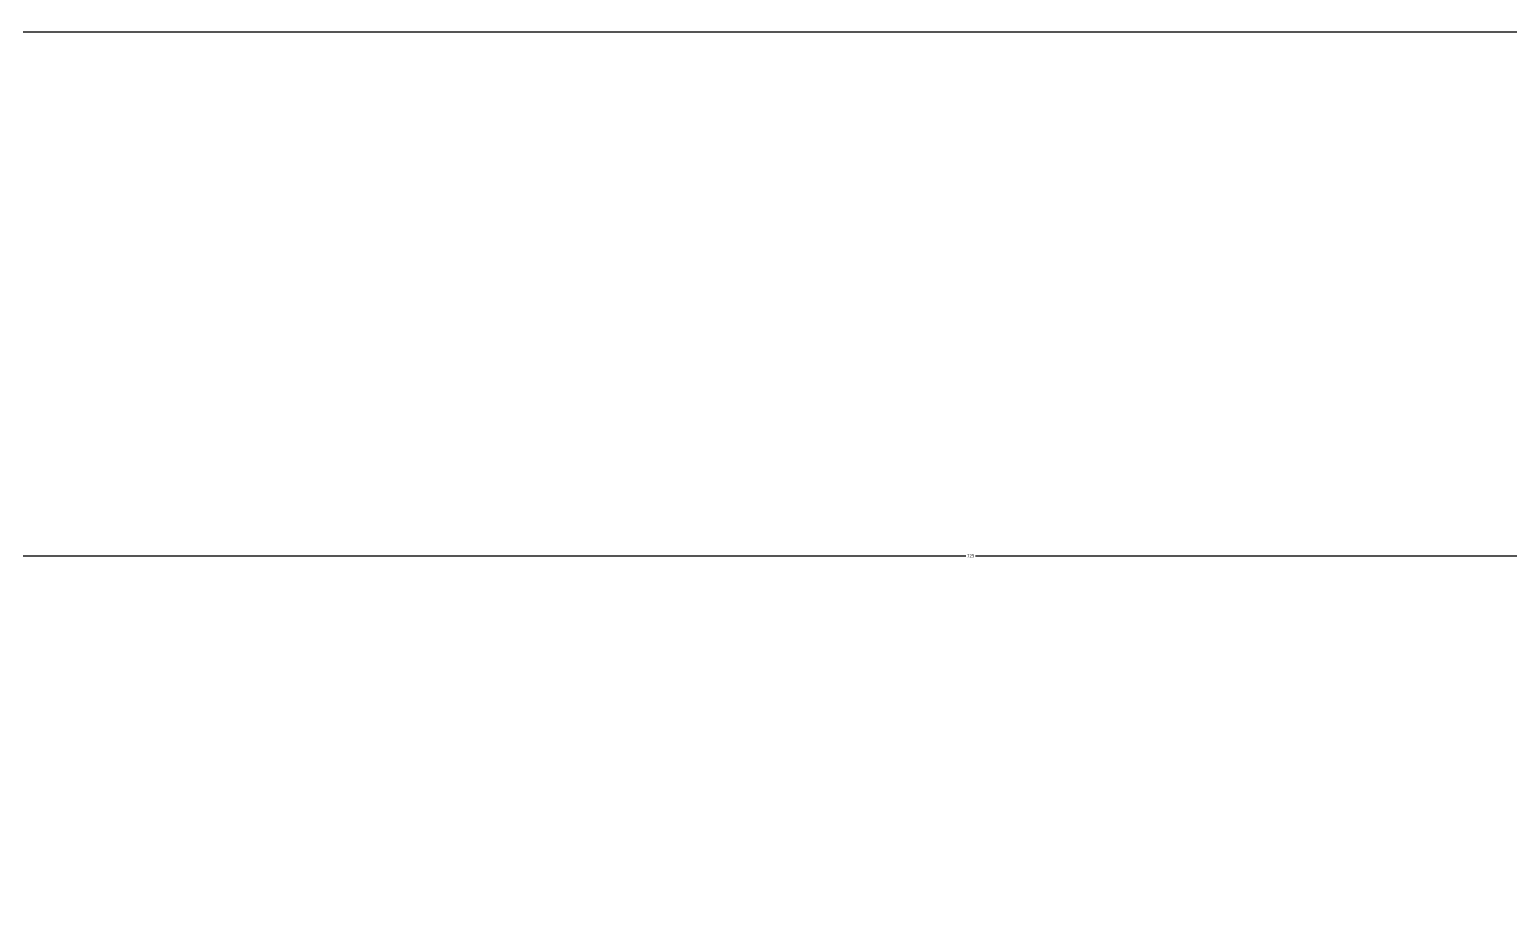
# Model space of a CAD drawing. Header units: metres. Extents: x 130 to 5274, y 4380 to 7132.
# Drawn here: x 1581.9 to 2044.5, y 6843.1 to 7117.5 of the extents above; entities that cross this region are included whole.
import ezdxf

# ---------------------------------------------------------------- set-up
doc = ezdxf.new("R2010")
doc.units = ezdxf.units.M
doc.layers.add('DIM', color=3, linetype='Continuous')
doc.dimstyles.get("Standard").update_dxf_attribs({"dimtxt": 2.5, "dimasz": 2.5, "dimexe": 1.25, "dimexo": 0.625, "dimtad": 1, "dimcen": 2.5, "dimazin": 3, "dimtfac": 1, "dimtmove": 0, "dimatfit": 3})

# ---------------------------------------------------------------- blocks, each defined once
blk = doc.blocks.new('*D22')
for p, q in [((663.37, 6990.11), (663.37, 7116.87)), ((663.62, 7116.87), (1511.37, 7116.87)), ((1515.37, 7116.87), (2363.12, 7116.87)), ((2363.37, 6990.11), (2363.37, 7116.87))]:
    blk.add_line(p, q)
at = {"layer": 'Defpoints'}
for p in [(663.37, 7116.87), (663.37, 6990.11), (2363.37, 6990.11)]:
    blk.add_point(p, dxfattribs=at)
at = {"layer": 'DIM', "insert": (1513.37, 7116.87), "char_height": 1, "attachment_point": 5}
blk.add_mtext('1700', dxfattribs=at)
blk = doc.blocks.new('*D35')
for p, q in [((1513.37, 6843.1), (1513.37, 6953.22)), ((1513.62, 6953.22), (1874.37, 6953.22)), ((1877.37, 6953.22), (2238.12, 6953.22)), ((2238.37, 6843.1), (2238.37, 6953.22))]:
    blk.add_line(p, q)
at = {"layer": 'Defpoints'}
for p in [(1513.37, 6953.22), (1513.37, 6843.1), (2238.37, 6843.1)]:
    blk.add_point(p, dxfattribs=at)
at = {"layer": 'DIM', "insert": (1875.87, 6953.22), "char_height": 1, "attachment_point": 5}
blk.add_mtext('725', dxfattribs=at)

msp = doc.modelspace()

# ---------------------------------------------------------------- dimensions: what is measured, and where the dimension line sits
at = {"layer": 'DIM'}
for base, p1, p2, picture, middle in [((663.37, 7116.87), (663.37, 6990.11), (2363.37, 6990.11), '*D22', (1513.37, 7116.87)), ((1513.37, 6953.22), (1513.37, 6843.1), (2238.37, 6843.1), '*D35', (1875.87, 6953.22))]:
    dim = msp.add_linear_dim(base=base, p1=p1, p2=p2, dimstyle='Standard', dxfattribs=at)
    dim.commit()
    dim.dimension.update_dxf_attribs({"geometry": picture, "text_midpoint": middle})

doc.saveas('drawing.dxf')
